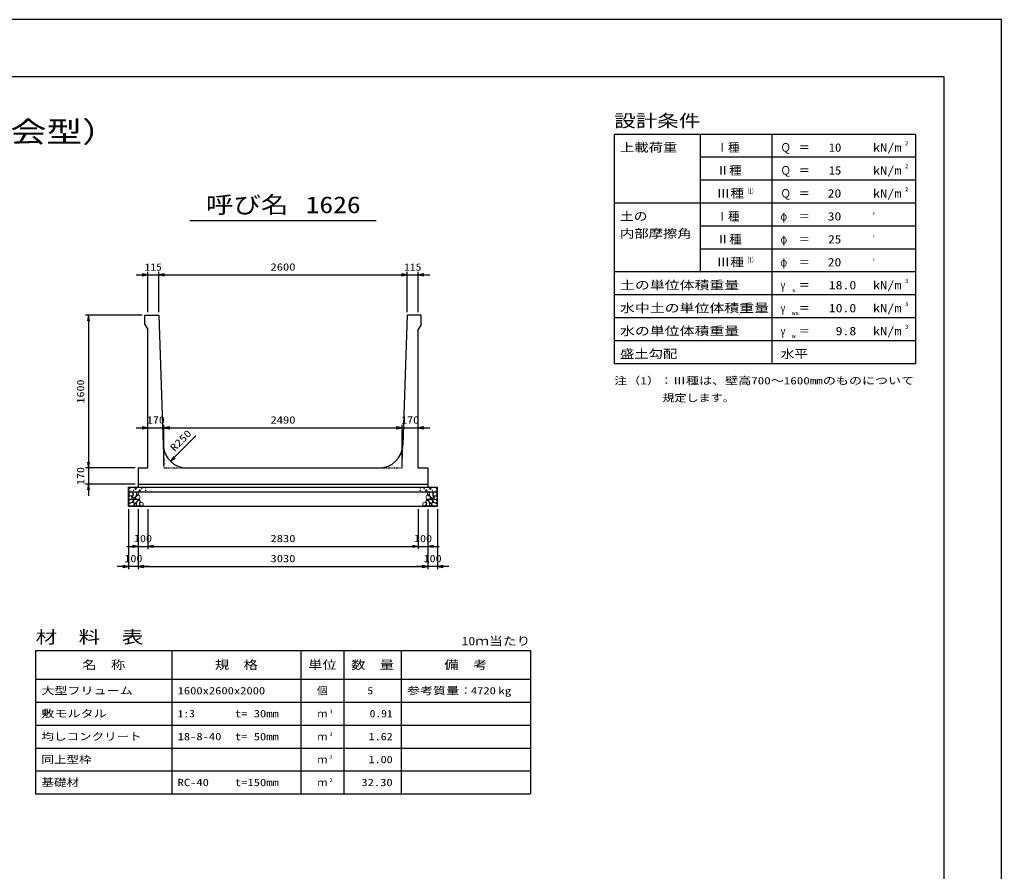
# Model space of a CAD drawing. Units: millimetres at full size. Extents: x 0 to 25230, y 0 to 17820.
# Drawn here: x 14960 to 25230, y 8910 to 17820 of the extents above; entities that cross this region are included whole.
import ezdxf
from ezdxf.enums import TextEntityAlignment as Align

# ---------------------------------------------------------------- set-up
doc = ezdxf.new("R2010")
doc.units = ezdxf.units.MM
doc.linetypes.add('DASHED_SPACED', pattern=[12, 6, -6])
for name, color, linetype, lineweight in [('0_2', 7, 'Continuous', 25), ('D-DCR-HCHn', 4, 'Continuous', 9), ('D-MTR-FRAM', 7, 'Continuous', 25), ('D-MTR-LINE', 7, 'Continuous', 25), ('D-STR-DIM', 7, 'Continuous', 25), ('D-STR-STRn', 1, 'Continuous', 25), ('D-TTL', 2, 'Continuous', 25), ('D-TTL-FRAM', 2, 'Continuous', 25), ('D-TTL-LINE', 7, 'Continuous', 25), ('D-TTL-TXT', 7, 'Continuous', 25)]:
    doc.layers.add(name, color=color, linetype=linetype, lineweight=lineweight)
for name, color, linetype in [('D-DOC', 7, 'Continuous'), ('D-MTR', 7, 'Continuous'), ('D-MTR-TXT', 7, 'Continuous')]:
    doc.layers.add(name, color=color, linetype=linetype)
doc.styles.add('ＭＳ ゴシック', font='')
doc.styles.get('ＭＳ ゴシック').set_extended_font_data('MS Gothic')

# ---------------------------------------------------------------- blocks, each defined once
blk = doc.blocks.new('open_arrow')
at = {"color": 0, "linetype": 'Continuous', "lineweight": -2}
blk.add_lwpolyline([(7.5, 1.25), (0, 0), (7.5, -1.25)], dxfattribs=at)

msp = doc.modelspace()

# ---------------------------------------------------------------- linework, layer by layer
at = {"layer": '0_2'}
for p, q in [((16200, 12700), (16200, 12280)), ((16300, 12700), (16300, 12280)), ((16300, 12700), (16300, 12280)), ((19130, 12700), (19130, 12280)), ((16080, 12310), (16420, 12310)), ((16300, 12310), (19130, 12310))]:
    msp.add_line(p, q, dxfattribs=at)
at = {"layer": 'D-DCR-HCHn'}
for points in [[(16138.399, 12873.696), (16122.796, 12877.163), (16108.928, 12870.228), (16107.194, 12854.626), (16110.661, 12842.491), (16127.997, 12837.29), (16140.132, 12837.29), (16145.333, 12845.958), (16145.333, 12865.028)], [(16152.267, 12875.429), (16147.067, 12859.827), (16148.8, 12842.491), (16136.665, 12823.421), (16152.267, 12814.753), (16169.603, 12823.421), (16180.005, 12837.29), (16183.472, 12859.827), (16180.005, 12871.962), (16169.603, 12877.163)], [(16181.739, 12833.823), (16173.071, 12813.02), (16180.005, 12804.352), (16200.808, 12804.352), (16209.476, 12807.819), (16218.144, 12819.954), (16218.144, 12830.356), (16209.476, 12844.224), (16199.074, 12845.958)], [(16185.206, 12871.962), (16185.206, 12851.159), (16193.874, 12845.958), (16202.542, 12851.159), (16204.275, 12863.294), (16202.542, 12873.696), (16190.407, 12877.163)], [(19248.261, 12833.823), (19256.929, 12813.02), (19249.995, 12804.352), (19229.192, 12804.352), (19220.524, 12807.819), (19211.856, 12819.954), (19211.856, 12830.356), (19220.524, 12844.224), (19230.926, 12845.958)], [(19244.794, 12871.962), (19244.794, 12851.159), (19236.126, 12845.958), (19227.458, 12851.159), (19225.725, 12863.294), (19227.458, 12873.696), (19239.593, 12877.163)], [(19277.733, 12875.429), (19282.933, 12859.827), (19281.2, 12842.491), (19293.335, 12823.421), (19277.733, 12814.753), (19260.397, 12823.421), (19249.995, 12837.29), (19246.528, 12859.827), (19249.995, 12871.962), (19260.397, 12877.163)], [(19291.601, 12873.696), (19307.204, 12877.163), (19321.072, 12870.228), (19322.806, 12854.626), (19319.339, 12842.491), (19302.003, 12837.29), (19289.868, 12837.29), (19284.667, 12845.958), (19284.667, 12865.028)], [(16105.46, 12830.356), (16100.26, 12814.753), (16107.194, 12804.352), (16124.53, 12802.618), (16136.366, 12807.699), (16131.464, 12819.954), (16134.932, 12826.889), (16127.997, 12833.823), (16117.596, 12837.29)], [(16138.366, 12772.757), (16151.208, 12792.019), (16149.603, 12796.834), (16131.946, 12801.65), (16115.894, 12800.045), (16104.658, 12790.414), (16103.052, 12779.177), (16104.658, 12767.941), (16117.499, 12764.731)], [(16144.787, 12732.627), (16156.023, 12737.443), (16159.234, 12753.494), (16152.813, 12764.731), (16141.577, 12767.941), (16127.13, 12766.336), (16111.078, 12759.915), (16103.052, 12750.284), (16103.052, 12739.048), (16107.868, 12732.627), (16127.13, 12734.232)], [(16155.735, 12814.753), (16147.067, 12807.819), (16150.534, 12802.618), (16162.669, 12802.618), (16167.87, 12804.352), (16171.337, 12811.286), (16166.136, 12816.487)], [(16183.311, 12772.757), (16191.337, 12792.019), (16184.916, 12800.045), (16165.654, 12800.045), (16157.628, 12796.834), (16149.603, 12785.598), (16149.603, 12775.967), (16157.628, 12763.125), (16167.259, 12761.52)], [(16180.101, 12737.443), (16180.101, 12756.705), (16172.075, 12761.52), (16164.049, 12756.705), (16162.444, 12745.469), (16164.049, 12735.837), (16175.285, 12732.627)], [(16210.599, 12734.232), (16215.415, 12748.679), (16213.81, 12764.731), (16225.046, 12782.388), (16210.599, 12790.414), (16194.548, 12782.388), (16184.916, 12769.546), (16181.706, 12748.679), (16184.916, 12737.443), (16194.548, 12732.627)], [(16207.389, 12790.414), (16215.415, 12796.834), (16212.204, 12801.65), (16200.968, 12801.65), (16196.153, 12800.045), (16192.942, 12793.624), (16197.758, 12788.808)], [(16223.441, 12735.837), (16237.887, 12732.627), (16250.729, 12739.048), (16252.334, 12753.494), (16249.124, 12764.731), (16233.072, 12769.546), (16221.836, 12769.546), (16217.02, 12761.52), (16217.02, 12743.863)], [(19206.559, 12735.837), (19192.113, 12732.627), (19179.271, 12739.048), (19177.666, 12753.494), (19180.876, 12764.731), (19196.928, 12769.546), (19208.164, 12769.546), (19212.98, 12761.52), (19212.98, 12743.863)], [(19219.401, 12734.232), (19214.585, 12748.679), (19216.19, 12764.731), (19204.954, 12782.388), (19219.401, 12790.414), (19235.452, 12782.388), (19245.084, 12769.546), (19248.294, 12748.679), (19245.084, 12737.443), (19235.452, 12732.627)], [(19222.611, 12790.414), (19214.585, 12796.834), (19217.796, 12801.65), (19229.032, 12801.65), (19233.847, 12800.045), (19237.058, 12793.624), (19232.242, 12788.808)], [(19246.689, 12772.757), (19238.663, 12792.019), (19245.084, 12800.045), (19264.346, 12800.045), (19272.372, 12796.834), (19280.397, 12785.598), (19280.397, 12775.967), (19272.372, 12763.125), (19262.741, 12761.52)], [(19249.899, 12737.443), (19249.899, 12756.705), (19257.925, 12761.52), (19265.951, 12756.705), (19267.556, 12745.469), (19265.951, 12735.837), (19254.715, 12732.627)], [(19274.265, 12814.753), (19282.933, 12807.819), (19279.466, 12802.618), (19267.331, 12802.618), (19262.13, 12804.352), (19258.663, 12811.286), (19263.864, 12816.487)], [(19285.213, 12732.627), (19273.977, 12737.443), (19270.766, 12753.494), (19277.187, 12764.731), (19288.423, 12767.941), (19302.87, 12766.336), (19318.922, 12759.915), (19326.948, 12750.284), (19326.948, 12739.048), (19322.132, 12732.627), (19302.87, 12734.232)], [(19291.634, 12772.757), (19278.792, 12792.019), (19280.397, 12796.834), (19298.054, 12801.65), (19314.106, 12800.045), (19325.342, 12790.414), (19326.948, 12779.177), (19325.342, 12767.941), (19312.501, 12764.731)], [(19324.54, 12830.356), (19329.74, 12814.753), (19322.806, 12804.352), (19305.47, 12802.618), (19293.634, 12807.699), (19298.536, 12819.954), (19295.068, 12826.889), (19302.003, 12833.823), (19312.404, 12837.29)]]:
    msp.add_lwpolyline(points, close=True, dxfattribs=at)
for centre, radius in [((16110.727, 12913.955), 3), ((16111.869, 12888.91), 3), ((16152.292, 12895.752), 3), ((16173.336, 12913.955), 7.5), ((16216.664, 12894.961), 7.5), ((16237.708, 12913.164), 3), ((16278.131, 12920.006), 3), ((16279.273, 12894.961), 3), ((19150.727, 12894.961), 3), ((19151.869, 12920.006), 3), ((19192.292, 12913.164), 3), ((19213.336, 12894.961), 7.5), ((19256.664, 12913.955), 7.5), ((19277.708, 12895.752), 3), ((19318.131, 12888.91), 3), ((19319.273, 12913.955), 3)]:
    msp.add_circle(centre, radius, dxfattribs=at)
at = {"layer": 'D-MTR-FRAM'}
for p, q in [((15127.5, 11220), (20302.5, 11220)), ((15127.5, 11220), (15127.5, 9720)), ((20302.5, 11220), (20302.5, 9720)), ((15127.5, 9720), (20302.5, 9720))]:
    msp.add_line(p, q, dxfattribs=at)
at = {"layer": 'D-MTR-LINE'}
for p, q in [((16552.5, 11220), (16552.5, 9720)), ((17902.5, 11220), (17902.5, 9720)), ((18352.5, 11220), (18352.5, 9720)), ((18952.5, 11220), (18952.5, 9720)), ((15127.5, 10920), (20302.5, 10920)), ((15127.5, 10680), (20302.5, 10680)), ((15127.5, 10440), (20302.5, 10440)), ((15127.5, 10200), (20302.5, 10200)), ((15127.5, 9960), (20302.5, 9960))]:
    msp.add_line(p, q, dxfattribs=at)
at = {"layer": 'D-STR-DIM'}
for p, q in [((16180, 15150), (16535, 15150)), ((16300, 14760), (16300, 15180)), ((16415, 14760), (16415, 15180)), ((16415, 14760), (16415, 15180)), ((16415, 15150), (19015, 15150)), ((18895, 15150), (19250, 15150)), ((19015, 14760), (19015, 15180)), ((19015, 14760), (19015, 15180)), ((19130, 14760), (19130, 15180)), ((16240, 14730), (15650, 14730)), ((15680, 14730), (15680, 13130)), ((16470, 13160), (16470, 13580)), ((16470, 13160), (16470, 13580)), ((18960, 13160), (18960, 13580)), ((18960, 13160), (18960, 13580)), ((16180, 13550), (16590, 13550)), ((16470, 13550), (18960, 13550)), ((16537.84, 13200.212), (16803.005, 13465.377)), ((18840, 13550), (19250, 13550)), ((15680, 13250), (15680, 12840)), ((16170, 13130), (15650, 13130)), ((16170, 13130), (15650, 13130)), ((16170, 12960), (15650, 12960)), ((16100, 12700), (16100, 12070)), ((16200, 12700), (16200, 12070)), ((16200, 12700), (16200, 12070)), ((19130, 12700), (19130, 12280)), ((19230, 12700), (19230, 12070)), ((19230, 12700), (19230, 12070)), ((19230, 12700), (19230, 12280)), ((19330, 12700), (19330, 12070)), ((19010, 12310), (19350, 12310)), ((16320, 12100), (15980, 12100)), ((16200, 12100), (19230, 12100)), ((19450, 12100), (19110, 12100))]:
    msp.add_line(p, q, dxfattribs=at)
at = {"layer": 'D-STR-STRn'}
for p, q in [((16270, 14730), (16415, 14730)), ((16270, 14630), (16270, 14730)), ((16415, 14730), (16461.701, 13371.411)), ((19015, 14730), (18968.299, 13371.411)), ((19160, 14730), (19015, 14730)), ((19160, 14630), (19160, 14730)), ((16270, 14630), (16300, 14580)), ((19160, 14630), (19130, 14580)), ((16300, 13130), (16300, 14580)), ((19130, 13130), (19130, 14580)), ((16200, 13130), (16200, 12960)), ((16200, 13130), (16300, 13130)), ((16711.554, 13130), (18718.446, 13130)), ((19130, 13130), (19230, 13130)), ((19230, 13130), (19230, 12960)), ((16200, 12960), (19230, 12960)), ((16200, 12960), (16200, 12930)), ((19230, 12960), (19230, 12930)), ((16100, 12730), (16100, 12930)), ((16100, 12930), (19330, 12930)), ((16100, 12880), (19330, 12880)), ((19330, 12730), (19330, 12930)), ((16100, 12730), (19330, 12730))]:
    msp.add_line(p, q, dxfattribs=at)
at = {"layer": 'D-STR-STRn', "color": 2, "linetype": 'DASHED_SPACED'}
for p, q in [((16461.701, 13371.411), (16470, 13130)), ((18960, 13130), (18968.299, 13371.411)), ((16470, 13130), (16711.554, 13130)), ((18718.446, 13130), (18960, 13130))]:
    msp.add_line(p, q, dxfattribs=at)
at = {"layer": 'D-STR-STRn'}
for centre, start, end in [((16711.554, 13380), 181.96877, 270), ((18718.446, 13380), 270, 358.03123)]:
    msp.add_arc(centre, 250, start, end, dxfattribs=at)
at = {"layer": 'D-TTL'}
for points in [[(0, 0), (25230, 0), (25230, 17820), (0, 17820)], [(600, 600), (24630, 600), (24630, 17220), (600, 17220)]]:
    msp.add_lwpolyline(points, close=True, dxfattribs=at)
at = {"layer": 'D-TTL-FRAM'}
for p, q in [((24330, 16620), (21180, 16620)), ((21180, 16620), (21180, 14220)), ((24330, 16620), (24330, 14220)), ((24330, 14220), (21180, 14220))]:
    msp.add_line(p, q, dxfattribs=at)
at = {"layer": 'D-TTL-LINE'}
for p, q in [((22080, 16620), (22080, 15180)), ((22830, 16620), (22830, 14220)), ((24330, 16380), (22080, 16380)), ((24330, 16140), (22080, 16140)), ((24330, 15900), (21180, 15900)), ((24330, 15660), (22080, 15660)), ((24330, 15420), (22080, 15420)), ((24330, 15180), (21180, 15180)), ((24330, 14940), (21180, 14940)), ((24330, 14700), (21180, 14700)), ((24330, 14460), (21180, 14460))]:
    msp.add_line(p, q, dxfattribs=at)
at = {"layer": 'D-TTL-TXT'}
msp.add_line((16740, 15720), (18690, 15720), dxfattribs=at)

# ---------------------------------------------------------------- block references
at = {"layer": '0_2', "xscale": 8, "yscale": 8, "rotation": 180}
for p in [(16200, 12310), (19130, 12310)]:
    msp.add_blockref('open_arrow', p, dxfattribs=at)
at = {"layer": '0_2', "xscale": 8, "yscale": 8}
msp.add_blockref('open_arrow', (16300, 12310), dxfattribs=at)
msp.add_blockref('open_arrow', (16300, 12310), dxfattribs=at)
at = {"layer": 'D-STR-DIM', "xscale": 8, "yscale": 8}
for p, rotation in [((16300, 15150), 180), ((19015, 15150), 180), ((19015, 15150), 180), ((15680, 14730), 270), ((16300, 13550), 180), ((18960, 13550), 180), ((18960, 13550), 180), ((16537.84, 13200.212), 45), ((15680, 13130), 90), ((15680, 13130), 90), ((15680, 12960), 270), ((19130, 12310), 180), ((16100, 12100), 180), ((19230, 12100), 180), ((19230, 12100), 180)]:
    msp.add_blockref('open_arrow', p, dxfattribs=dict(at, rotation=rotation))
for p in [(16415, 15150), (16415, 15150), (19130, 15150), (16470, 13550), (16470, 13550), (19130, 13550), (19230, 12310), (16200, 12100), (16200, 12100), (19330, 12100)]:
    msp.add_blockref('open_arrow', p, dxfattribs=at)

# ---------------------------------------------------------------- texts
at = {"layer": '0_2', "style": 'ＭＳ ゴシック'}
for s, width, p in [('100', 1.2, (16250, 12392.5)), ('2830', 1.25, (17715, 12392.5))]:
    msp.add_text(s, height=76.98, dxfattribs=dict(at, width=width)).set_placement(p, align=Align.MIDDLE_CENTER)
at = {"layer": 'D-DOC', "style": 'ＭＳ ゴシック'}
for s, width, p in [('注（1）：Ⅲ種は、壁高700～1600mmのものについて', 1.3, (21180, 13981)), ('\u3000\u3000\u3000\u3000規定します。', 1.2, (21180, 13801))]:
    msp.add_text(s, height=76.98, dxfattribs=dict(at, width=width)).set_placement(p, align=Align.BOTTOM_LEFT)
at = {"layer": 'D-MTR', "style": 'ＭＳ ゴシック', "width": 1.25}
msp.add_text('材\u3000料\u3000表', height=132, dxfattribs=at).set_placement((15127.5, 11256), align=Align.BOTTOM_LEFT)
at = {"layer": 'D-MTR', "style": 'ＭＳ ゴシック', "width": 1.2}
msp.add_text('10ｍ当たり', height=87.98, dxfattribs=at).set_placement((20302.5, 11249), align=Align.BOTTOM_RIGHT)
at = {"layer": 'D-MTR-TXT', "style": 'ＭＳ ゴシック'}
for s, height, width, p in [('名\u3000称', 87.98, 1.25, (15840, 11070)), ('規\u3000格', 87.98, 1.25, (17227.5, 11070)), ('単位', 87.98, 1.25, (18127.5, 11070)), ('数\u3000量', 87.98, 1.25, (18652.5, 11070)), ('備\u3000考', 87.98, 1.25, (19627.5, 11070)), ('個', 76.98, 1.1, (18127.5, 10800))]:
    msp.add_text(s, height=height, dxfattribs=dict(at, width=width)).set_placement(p, align=Align.MIDDLE_CENTER)
for s, width, p in [('大型フリューム', 1.3, (15187.5, 10800)), ('1600x2600x2000', 1.25, (16612.5, 10800)), ('参考質量：    kg', 1.3, (19012.5, 10800)), ('敷モルタル', 1.3, (15187.5, 10560)), ('1:3', 1.15, (16612.5, 10560)), ('t= 30mm', 1.25, (17212.5, 10560)), ('均しコンクリート', 1.25, (15187.5, 10320)), ('18-8-40', 1.25, (16612.5, 10320)), ('t= 50mm', 1.25, (17212.5, 10320)), ('同上型枠', 1.25, (15187.5, 10080)), ('基礎材', 1.25, (15187.5, 9840)), ('RC-40', 1.25, (16612.5, 9840)), ('t=150mm', 1.25, (17212.5, 9840))]:
    msp.add_text(s, height=76.98, dxfattribs=dict(at, width=width)).set_placement(p, align=Align.MIDDLE_LEFT)
for s, width, p in [('5', 1.15, (18657.83, 10800)), ('4720', 1.25, (19942.5, 10800)), ('0.91', 1.15, (18862.5, 10560)), ('1.62', 1.2, (18862.5, 10320)), ('1.00', 1.2, (18862.5, 10080)), ('32.30', 1.25, (18862.5, 9840))]:
    msp.add_text(s, height=76.98, dxfattribs=dict(at, width=width)).set_placement(p, align=Align.MIDDLE_RIGHT)
for p in [(18127.5, 10560), (18127.5, 10320), (18127.5, 10080), (18127.5, 9840)]:
    msp.add_text('ｍ', height=76.98, dxfattribs=at).set_placement(p, align=Align.MIDDLE_CENTER)
at = {"layer": 'D-MTR-TXT', "style": 'ＭＳ ゴシック', "width": 1.15}
for s, p in [('3', (18202.5, 10553)), ('3', (18202.5, 10313)), ('2', (18202.5, 10073)), ('2', (18202.5, 9833))]:
    msp.add_text(s, height=38.49, dxfattribs=at).set_placement(p, align=Align.BOTTOM_LEFT)
at = {"layer": 'D-STR-DIM', "style": 'ＭＳ ゴシック'}
for s, width, p in [('115', 1.15, (16357.5, 15232.5)), ('2600', 1.25, (17715, 15232.5)), ('115', 1.15, (19072.5, 15232.5)), ('170', 1.2, (16385, 13632.5)), ('2490', 1.25, (17715, 13632.5)), ('170', 1.2, (19045, 13632.5)), ('100', 1.2, (19180, 12392.5)), ('100', 1.2, (16150, 12182.5)), ('3030', 1.25, (17715, 12182.5)), ('100', 1.2, (19280, 12182.5))]:
    msp.add_text(s, height=76.98, dxfattribs=dict(at, width=width)).set_placement(p, align=Align.MIDDLE_CENTER)
at = {"layer": 'D-STR-DIM', "style": 'ＭＳ ゴシック', "width": 1.2}
for s, p in [('1600', (15597.5, 13930)), ('170', (15597.5, 13045))]:
    msp.add_text(s, height=76.98, rotation=90, dxfattribs=at).set_placement(p, align=Align.MIDDLE_CENTER)
at = {"layer": 'D-STR-DIM', "style": 'ＭＳ ゴシック', "width": 1.25}
msp.add_text('R250', height=76.98, rotation=45, dxfattribs=at).set_placement((16596.25, 13281.25), align=Align.BOTTOM_LEFT)
at = {"layer": 'D-TTL-TXT', "style": 'ＭＳ ゴシック'}
for s, height, width, p in [('設計条件', 132, 1.25, (21180, 16656)), ('上載荷重', 87.98, 1.25, (21240, 16412)), ('2', 43.99, 1.15, (24222, 16492)), ('Ｑ', 87.98, 0.9, (22920, 16412)), ('＝', 87.98, 0.95, (23112, 16412)), ('kN/m', 87.98, 1.25, (23886, 16412)), ('Ⅱ種', 87.98, 1.1, (22250, 16172)), ('Ｑ', 87.98, 0.9, (22920, 16172)), ('＝', 87.98, 0.95, (23112, 16172)), ('kN/m', 87.98, 1.25, (23886, 16172)), ('2', 43.99, 1.15, (24222, 16252)), ('Ⅲ種', 87.98, 1.2, (22250, 15932)), ('（1）', 54.99, 0.6, (22546.769, 15982.923)), ('Ｑ', 87.98, 0.9, (22920, 15932)), ('＝', 87.98, 0.95, (23112, 15932)), ('kN/m', 87.98, 1.25, (23886, 15932)), ('2', 43.99, 1.15, (24222, 16012)), ('土の', 87.98, 1.2, (21240, 15692)), ('φ', 87.98, 0.75, (22920, 15692)), ('＝', 87.98, 0.95, (23112, 15692)), ('°', 87.98, 0.3, (23886, 15692)), ('内部摩擦角', 87.98, 1.25, (21240, 15512)), ('Ⅱ種', 87.98, 1.1, (22250, 15452)), ('φ', 87.98, 0.75, (22920, 15452)), ('＝', 87.98, 0.95, (23112, 15452)), ('°', 87.98, 0.3, (23886, 15452)), ('Ⅲ種', 87.98, 1.2, (22250, 15212)), ('（1）', 54.99, 0.6, (22546.769, 15262.923)), ('φ', 87.98, 0.75, (22920, 15212)), ('°', 87.98, 0.3, (23886, 15212)), ('＝', 87.98, 0.95, (23112, 15212)), ('土の単位体積重量', 87.98, 1.3, (21240, 14972)), ('3', 43.99, 1.15, (24222, 15052)), ('γ', 87.98, 0.75, (22920, 14972)), ('s', 43.99, 1.15, (23040, 14956)), ('＝', 87.98, 0.95, (23112, 14972)), ('kN/m', 87.98, 1.25, (23886, 14972)), ('水中土の単位体積重量', 87.98, 1.3, (21240, 14732)), ('γ', 87.98, 0.75, (22920, 14732)), ('＝', 87.98, 0.95, (23112, 14732)), ('kN/m', 87.98, 1.25, (23886, 14732)), ('3', 43.99, 1.15, (24222, 14812)), ('ws', 43.99, 1.2, (23040, 14716)), ('水の単位体積重量', 87.98, 1.3, (21240, 14492)), ('γ', 87.98, 0.75, (22920, 14492)), ('kN/m', 87.98, 1.25, (23886, 14492)), ('3', 43.99, 1.15, (24222, 14572)), ('w', 43.99, 1.25, (23040, 14476)), ('＝', 87.98, 0.95, (23112, 14492)), ('盛土勾配', 87.98, 1.25, (21240, 14252)), ('水平', 87.98, 1.2, (22920, 14252))]:
    msp.add_text(s, height=height, dxfattribs=dict(at, width=width)).set_placement(p, align=Align.BOTTOM_LEFT)
for s, height, width, p in [('大型フリューム（農業土木事業協会型）', 219.9, 1.25, (12615, 16470)), ('呼び名', 176, 1.2, (17340, 15742.5)), ('1626', 176, 1.2, (18240, 15742.5))]:
    msp.add_text(s, height=height, dxfattribs=dict(at, width=width)).set_placement(p, align=Align.BOTTOM_CENTER)
for p in [(22250, 16412), (22250, 15692)]:
    msp.add_text('Ⅰ種', height=87.98, dxfattribs=at).set_placement(p, align=Align.BOTTOM_LEFT)
for s, width, p in [('10', 1.1, (23556, 16412)), ('15', 1.1, (23556, 16172)), ('20', 1.2, (23556, 15932)), ('30', 1.2, (23556, 15692)), ('25', 1.15, (23556, 15452)), ('20', 1.2, (23556, 15212)), ('18.0', 1.2, (23712, 14972)), ('10.0', 1.2, (23712, 14732)), ('9.8', 1.2, (23712, 14492))]:
    msp.add_text(s, height=87.98, dxfattribs=dict(at, width=width)).set_placement(p, align=Align.BOTTOM_RIGHT)

doc.saveas('drawing.dxf')
